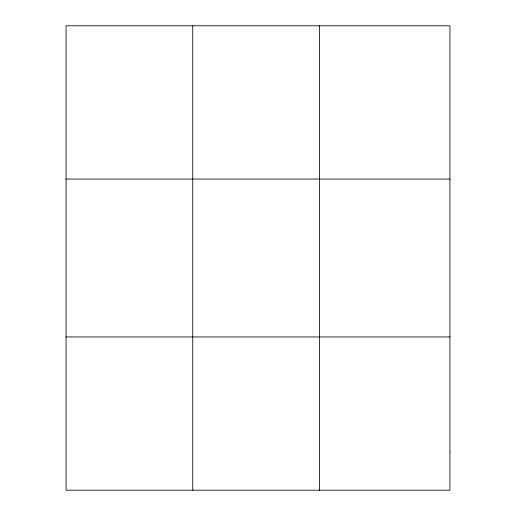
<?xml version="1.0" encoding="UTF-8"?>
<svg xmlns="http://www.w3.org/2000/svg" width="516" height="516" viewBox="0 0 516 516"><rect width="100%" height="100%" fill="white"/><g stroke="black" fill="none" stroke-linecap="round" stroke-linejoin="round"><path stroke-width="0.77" d="M192.739 490.2L192.739 25.8M319.423 490.2L319.423 25.8M66.054 179.052L449.946 179.052M66.054 336.948L449.946 336.948M449.946 451.887L449.946 490.2L66.054 490.2L66.054 25.8L449.946 25.8L449.946 451.887"/></g></svg>
